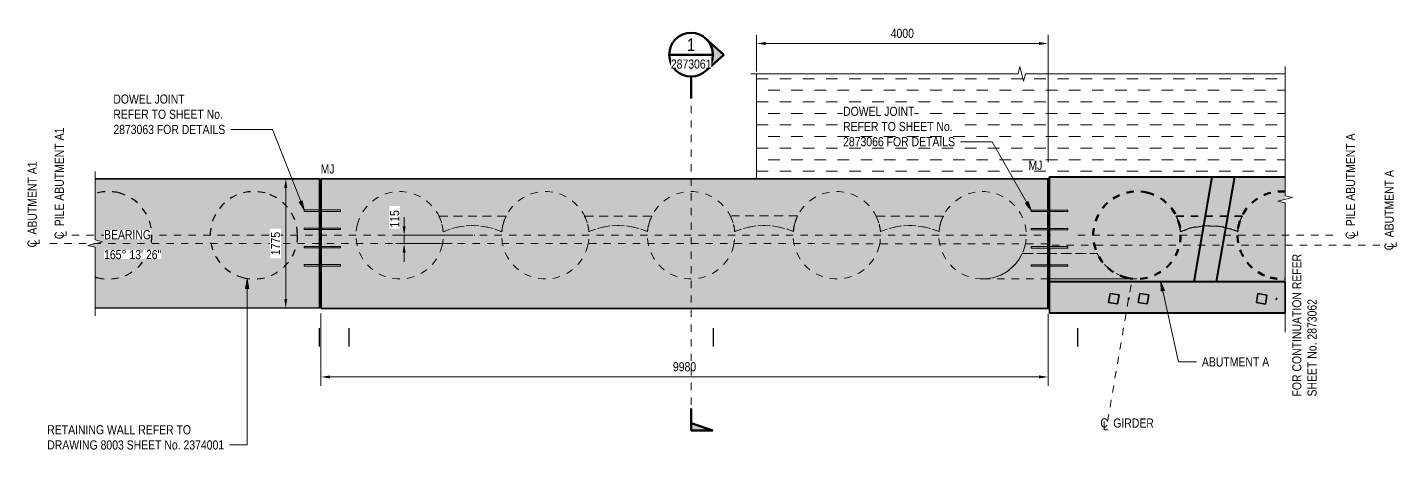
# Model space of a CAD drawing. Header units: metres. Extents: x 0 to 49, y -509 to 24.
# Drawn here: x 2.33 to 21.12, y -509.35 to -503.56 of the extents above; entities that cross this region are included whole.
import ezdxf

# ---------------------------------------------------------------- set-up
doc = ezdxf.new("R2010")
doc.units = ezdxf.units.M
for name, pattern in [('Dot_Section Line', [0.02, 0, -0.02]), ('Hidden', [0.004, 0.003, -0.001]), ('JacobsCenter', [0.015, 0.009, -0.0015, 0.003, -0.0015]), ('JacobsDash', [0.0045, 0.003, -0.0015]), ('JacobsGridLine', [0.0145, 0.01, -0.001, 0.0025, -0.001])]:
    doc.linetypes.add(name, pattern=pattern)
doc.layers.get('Defpoints').update_dxf_attribs({"color": 41})
for name, color, linetype, lineweight in [('A-ANNO-DIMS', 7, 'Continuous', 9), ('A-ANNO-NOTE', 7, 'Continuous', 9), ('A-DETL', 7, 'Continuous', 13), ('A-DETL-GENF', 7, 'Continuous', 9), ('A-GENM', 7, 'Continuous', 35), ('G-ANNO-TEXT', 7, 'Continuous', 9), ('S-BEAM', 7, 'Continuous', 50), ('S-BEAM-HDLN', 7, 'JacobsDash', 18), ('S-FNDN', 7, 'Continuous', 50), ('S-FNDN-HDLN', 7, 'JacobsDash', 18), ('S-GRID', 7, 'Continuous', 9)]:
    doc.layers.add(name, color=color, linetype=linetype, lineweight=lineweight)
doc.layers.add('G-ANNO-SYMB', color=7, linetype='Continuous', lineweight=35, true_color=0x0080ff)
doc.styles.add('Arial Narrow_2', font='ARIALN.TTF', dxfattribs={"height": 0.0025})
doc.styles.add('Arial Narrow_3', font='ARIALN.TTF', dxfattribs={"height": 0.125})
doc.styles.add('Arial Narrow_4', font='ARIALN.TTF', dxfattribs={"height": 0.175})
doc.dimstyles.new('Dimension_Standard_O__mm_', dxfattribs={"dimscale": 0.3048, "dimtxt": 0.127929, "dimasz": 0.410105, "dimexe": 0.393701, "dimexo": 0.246063, "dimgap": 0.246063, "dimtad": 1, "dimdec": 0, "dimlfac": 1000, "dimzin": 0, "dimdsep": 46, "dimtxsty": 'Arial Narrow_3', "dimsah": 1, "dimcen": 0.09, "dimaunit": 1, "dimadec": 4, "dimazin": 0, "dimtfac": 1, "dimtdec": 4, "dimtix": 1, "dimtmove": 2, "dimatfit": 3, "dimfxl": 1, "dimtvp": 1, "dimtfill": 1, "dimtolj": 1, "dimtzin": 0, "dimlwd": 18, "dimlwe": 18, "dimarcsym": 2})
doc.dimstyles.new('Dimension_Standard_O__mm__1', dxfattribs={"dimscale": 0.3048, "dimtxt": 0.127929, "dimasz": 0.410105, "dimexe": 0.393701, "dimexo": 0.246063, "dimgap": 0.246063, "dimtad": 1, "dimdec": 0, "dimlfac": 1000, "dimzin": 0, "dimdsep": 46, "dimtxsty": 'Arial Narrow_3', "dimsah": 1, "dimcen": 0.09, "dimaunit": 1, "dimadec": 4, "dimazin": 0, "dimtfac": 1, "dimtdec": 4, "dimtix": 1, "dimtmove": 0, "dimatfit": 3, "dimfxl": 1, "dimtvp": 1, "dimtfill": 1, "dimtolj": 1, "dimtzin": 0, "dimlwd": 18, "dimlwe": 18, "dimarcsym": 2})

# ---------------------------------------------------------------- blocks, each defined once
blk = doc.blocks.new('CappingBeam_RS39A_CB04 - CappingBeam_RS39A_CB04-57951987-DRG-2873061 - ABUTMENT A1 CONCRETE PLAN')
at = {"layer": 'A-GENM', "lineweight": 25, "true_color": 0xf0f0e3, "transparency": 33554458}
blk.add_hatch(color=7, dxfattribs=at).paths.add_polyline_path([(110.272, -7.687), (109.487, -4.711), (107.771, -5.164), (108.556, -8.14), (109.367, -7.926), (109.366, -7.823), (109.465, -8.003), (109.464, -7.9), (110.272, -7.687)])
at = {"layer": 'A-GENM', "color": 253, "lineweight": 25, "true_color": 0xb4b4b3, "flags": 128}
blk.add_lwpolyline([(107.771, -5.164), (107.962, -5.114), (108.152, -5.063), (108.343, -5.013), (108.534, -4.963), (108.724, -4.912), (108.915, -4.862), (109.106, -4.812), (109.297, -4.761), (109.487, -4.711)], dxfattribs=at)
at = {"layer": 'A-GENM', "color": 253, "lineweight": 25, "true_color": 0xaeaeae, "flags": 128}
blk.add_lwpolyline([(109.487, -4.711), (109.297, -4.761), (109.106, -4.812), (108.915, -4.862), (108.724, -4.912), (108.534, -4.963), (108.343, -5.013), (108.152, -5.063), (107.962, -5.114), (107.771, -5.164)], dxfattribs=at)
at = {"layer": 'A-GENM', "color": 253, "lineweight": 25, "true_color": 0xb4b4b3}
for points, knots in [([(109.487, -4.711), (109.544, -4.925), (109.656, -5.352), (109.882, -6.206), (110.087, -6.984), (110.236, -7.549), (110.272, -7.687)], [0, 0, 0, 0, 0.02083333, 0.04166667, 0.08333333, 0.09678264, 0.09678264, 0.09678264, 0.09678264]), ([(108.556, -8.14), (108.52, -8.002), (108.371, -7.437), (108.165, -6.659), (107.94, -5.805), (107.827, -5.377), (107.771, -5.164)], [0.903247, 0.903247, 0.903247, 0.903247, 0.91666667, 0.95833333, 0.97916667, 1, 1, 1, 1])]:
    blk.add_open_spline(points, degree=3, knots=knots, dxfattribs=at)
at = {"layer": 'A-GENM', "color": 253, "lineweight": 25, "true_color": 0xaeaeae}
for points, knots in [([(109.487, -4.711), (109.544, -4.925), (109.656, -5.352), (109.882, -6.206), (110.087, -6.984), (110.236, -7.549), (110.272, -7.687)], [0, 0, 0, 0, 0.02083333, 0.04166667, 0.08333333, 0.09678264, 0.09678264, 0.09678264, 0.09678264]), ([(107.771, -5.164), (107.827, -5.377), (107.94, -5.805), (108.165, -6.659), (108.371, -7.437), (108.52, -8.002), (108.556, -8.14)], [0, 0, 0, 0, 0.02083333, 0.04166667, 0.08333333, 0.096753, 0.096753, 0.096753, 0.096753])]:
    blk.add_open_spline(points, degree=3, knots=knots, dxfattribs=at)
blk = doc.blocks.new('Foundations-Piles - Px-1200-66435317-DRG-2873061 - ABUTMENT A1 CONCRETE PLAN')
at = {"layer": 'A-GENM', "color": 253, "linetype": 'Hidden', "lineweight": 25, "true_color": 0xb4b4b3}
for start, end in [(0, 180), (180, 212.0129), (357.5113, 0)]:
    blk.add_arc((0, 0), 0.6, start, end, dxfattribs=at)
blk = doc.blocks.new('Foundations-Piles - Px-1200-66435318-DRG-2873061 - ABUTMENT A1 CONCRETE PLAN')
at = {"layer": 'A-GENM', "color": 253, "linetype": 'Hidden', "lineweight": 25, "true_color": 0xb4b4b3}
for start, end in [(106.3636, 180), (0, 106.3523), (180, 0)]:
    blk.add_arc((0, 0), 0.6, start, end, dxfattribs=at)
blk = doc.blocks.new('T2DPAA-T2D-C3S-RS-M3D-100334_rvt-1-DRG-2873061 - ABUTMENT A1 CONCRETE PLAN')
at = {"layer": 'A-ANNO-NOTE', "color": 253, "lineweight": 25, "true_color": 0xa3a3a3}
for p, q in [((1102.332, -507.934), (1102.332, -507.684)), ((1102.332, -507.934), (1102.332, -507.684)), ((1102.742, -507.934), (1102.742, -507.684)), ((1102.742, -507.934), (1102.742, -507.684)), ((1107.742, -507.934), (1107.742, -507.684)), ((1107.742, -507.934), (1107.742, -507.684)), ((1112.742, -507.933), (1112.742, -507.683)), ((1112.742, -507.933), (1112.742, -507.683))]:
    blk.add_line(p, q, dxfattribs=at)
at = {"layer": 'A-GENM', "color": 253, "lineweight": 25, "true_color": 0xaeaeae, "rotation": 255.223888888889}
for name, p in [('CappingBeam_RS39A_CB04 - CappingBeam_RS39A_CB04-57951987-DRG-2873061 - ABUTMENT A1 CONCRETE PLAN', (1134.812, -402.744)), ('Foundations-Piles - Px-1200-66435317-DRG-2873061 - ABUTMENT A1 CONCRETE PLAN', (1099.432, -506.409)), ('Foundations-Piles - Px-1200-66435318-DRG-2873061 - ABUTMENT A1 CONCRETE PLAN', (1101.432, -506.409))]:
    blk.add_blockref(name, p, dxfattribs=at)
blk = doc.blocks.new('01_SFO_FRP_Pile_CastInPlace_CS_BR08 - CAST-IN-PLACE PILE - 1200-8660909-DRG-2873061 - ABUTMENT A1 CONCRETE PLAN')
at = {"layer": 'S-FNDN', "color": 253, "linetype": 'JacobsDash', "true_color": 0x9e9e9e}
for start, end in [(90, 270), (270, 90)]:
    blk.add_arc((0, 0), 0.6, start, end, dxfattribs=at)
blk = doc.blocks.new('05_SFO_BPE_Twin_Pedestal_Sq125_CS_BR13-1 - 525 Wide Pedestal _125L x 125W x20H_-5992202-DRG-2873061 - ABUTMENT A1 CONCRETE PLAN')
at = {"layer": 'S-FNDN-HDLN', "lineweight": 35}
for p, q in [((1113.428, -507.276), (1113.438, -507.278)), ((1113.438, -507.278), (1113.435, -507.293)), ((1113.438, -507.278), (1113.44, -507.263)), ((1113.439, -507.269), (1113.438, -507.278)), ((1113.447, -507.28), (1113.438, -507.278))]:
    blk.add_line(p, q, dxfattribs=at)
blk = doc.blocks.new('05_SFO_BPE_Twin_Pedestal_Sq125_CS_BR13-1 - 525 Wide Pedestal _125L x 125W x20H_-V1-DRG-2873061 - ABUTMENT A1 CONCRETE PLAN')
at = {"layer": 'S-FNDN', "lineweight": 35}
for p, q in [((1115.212, -507.208), (1115.191, -507.331)), ((1115.191, -507.331), (1115.314, -507.353)), ((1115.335, -507.229), (1115.212, -507.208)), ((1115.212, -507.208), (1115.336, -507.229)), ((1115.212, -507.208), (1115.212, -507.208)), ((1115.314, -507.353), (1115.335, -507.229)), ((1115.336, -507.229), (1115.314, -507.353)), ((1115.314, -507.353), (1115.314, -507.353)), ((1115.336, -507.229), (1115.335, -507.229))]:
    blk.add_line(p, q, dxfattribs=at)
at = {"layer": 'S-FNDN-HDLN', "lineweight": 35}
for p, q in [((1115.456, -507.279), (1115.466, -507.28)), ((1115.466, -507.28), (1115.464, -507.295)), ((1115.465, -507.29), (1115.466, -507.28)), ((1115.466, -507.28), (1115.469, -507.265)), ((1115.476, -507.282), (1115.466, -507.28))]:
    blk.add_line(p, q, dxfattribs=at)
blk = doc.blocks.new('01_SFO_FRP_Pile_CastInPlace_CS_BR08 - CAST-IN-PLACE PILE - 1200-8661114-DRG-2873061 - ABUTMENT A1 CONCRETE PLAN')
at = {"layer": 'S-FNDN-HDLN', "color": 253, "true_color": 0x9e9e9e}
for start, end in [(90, 270), (270, 90)]:
    blk.add_arc((0, 0), 0.6, start, end, dxfattribs=at)
blk = doc.blocks.new('01_SFO_FRP_Pile_CastInPlace_CS_BR08 - CAST-IN-PLACE PILE - 1200-8661134-DRG-2873061 - ABUTMENT A1 CONCRETE PLAN')
at = {"layer": 'S-FNDN-HDLN', "color": 253, "true_color": 0x9e9e9e}
for start, end in [(90, 270), (270, 90)]:
    blk.add_arc((0, 0), 0.6, start, end, dxfattribs=at)
blk = doc.blocks.new('01_SFO_FRP_Pile_CastInPlace_CS_BR08 - CAST-IN-PLACE PILE - 1200-8661146-DRG-2873061 - ABUTMENT A1 CONCRETE PLAN')
at = {"layer": 'S-FNDN-HDLN', "color": 253, "true_color": 0x9e9e9e}
for start, end in [(90, 270), (270, 90)]:
    blk.add_arc((0, 0), 0.6, start, end, dxfattribs=at)
blk = doc.blocks.new('01_SFO_FRP_Pile_CastInPlace_CS_BR08 - CAST-IN-PLACE PILE - 1200-8661166-DRG-2873061 - ABUTMENT A1 CONCRETE PLAN')
at = {"layer": 'S-FNDN-HDLN', "color": 253, "true_color": 0x9e9e9e}
for start, end in [(90, 270), (270, 90)]:
    blk.add_arc((0, 0), 0.6, start, end, dxfattribs=at)
blk = doc.blocks.new('01_SFO_FRP_Pile_CastInPlace_CS_BR08 - CAST-IN-PLACE PILE - 1200-8661189-DRG-2873061 - ABUTMENT A1 CONCRETE PLAN')
at = {"layer": 'S-FNDN-HDLN', "color": 253, "true_color": 0x9e9e9e}
for start, end in [(90, 270), (270, 90)]:
    blk.add_arc((0, 0), 0.6, start, end, dxfattribs=at)
blk = doc.blocks.new('03_SFR_ACS_Abutment_BR08_Retaining wall CS - ABUTMENT SOUTH WEST_B08-7985321-DRG-2873061 - ABUTMENT A1 CONCRETE PLAN')
at = {"layer": 'S-BEAM', "lineweight": 40, "true_color": 0xc0c0c0}
for points in [[(1112.332, -507.413), (1112.333, -505.638), (1102.353, -505.634), (1102.352, -507.409), (1111.437, -507.412)], [(1102.352, -507.409), (1102.352, -505.634), (1102.352, -505.634), (1102.352, -507.409)]]:
    blk.add_hatch(color=9, dxfattribs=at).paths.add_polyline_path(points)
at = {"layer": 'S-BEAM', "lineweight": 40}
for p, q in [((1102.353, -505.634), (1102.352, -507.409)), ((1102.352, -505.634), (1102.352, -505.634)), ((1102.352, -505.634), (1102.353, -505.634)), ((1102.352, -507.409), (1102.352, -505.634)), ((1112.333, -505.638), (1102.353, -505.634)), ((1112.332, -507.413), (1112.333, -505.638)), ((1102.352, -507.409), (1112.332, -507.413)), ((1102.352, -507.409), (1102.352, -507.409))]:
    blk.add_line(p, q, dxfattribs=at)
at = {"layer": 'S-BEAM-HDLN', "linetype": 'Continuous', "lineweight": 40}
blk.add_line((1112.332, -505.638), (1112.331, -507.413), dxfattribs=at)
blk = doc.blocks.new('20_SFR_WSC_ShotcreteWall_ArchFlatBack_Datum - ArchWall_PileSize_1200-8657912-DRG-2873061 - ABUTMENT A1 CONCRETE PLAN')
at = {"layer": 'A-DETL', "color": 8, "linetype": 'JacobsDash', "lineweight": 25, "true_color": 0x808080}
for p, q in [((1.442, -0.863), (0.539, -0.863)), ((0.539, -0.863), (1.442, -0.863))]:
    blk.add_line(p, q, dxfattribs=at)
at = {"layer": 'A-DETL', "color": 8, "linetype": 'JacobsDash', "lineweight": 25, "true_color": 0x808080, "flags": 128}
for points in [[(0.598, -0.649), (0.587, -0.723), (0.568, -0.795), (0.539, -0.863)], [(0.539, -0.863), (0.568, -0.795), (0.587, -0.723), (0.598, -0.649)], [(0.598, -0.649), (0.693, -0.684), (0.79, -0.709), (0.89, -0.724), (0.99, -0.729), (1.091, -0.724), (1.191, -0.709), (1.288, -0.684), (1.383, -0.649)], [(1.383, -0.649), (1.288, -0.684), (1.191, -0.709), (1.091, -0.724), (0.99, -0.729), (0.89, -0.724), (0.79, -0.709), (0.693, -0.684), (0.598, -0.649)], [(1.383, -0.649), (1.394, -0.723), (1.413, -0.795), (1.442, -0.863)], [(1.442, -0.863), (1.413, -0.795), (1.394, -0.723), (1.383, -0.649)]]:
    blk.add_lwpolyline(points, dxfattribs=at)
blk = doc.blocks.new('20_SFR_WSC_ShotcreteWall_ArchFlatBack_Datum - ArchWall_PileSize_1200-8657810-DRG-2873061 - ABUTMENT A1 CONCRETE PLAN')
at = {"layer": 'A-DETL', "color": 8, "linetype": 'JacobsDash', "lineweight": 9, "true_color": 0x808080}
for p, q in [((1.461, -0.863), (0.539, -0.863)), ((0.539, -0.863), (1.461, -0.863))]:
    blk.add_line(p, q, dxfattribs=at)
at = {"layer": 'A-DETL', "color": 8, "linetype": 'JacobsDash', "lineweight": 9, "true_color": 0x808080, "flags": 128}
for points in [[(0.598, -0.649), (0.587, -0.723), (0.568, -0.794), (0.539, -0.863)], [(0.598, -0.649), (0.695, -0.686), (0.795, -0.712), (0.897, -0.728), (1, -0.733), (1.103, -0.728), (1.205, -0.712), (1.305, -0.686), (1.402, -0.649)], [(1.402, -0.649), (1.351, -0.67), (1.299, -0.688), (1.246, -0.703), (1.192, -0.715), (1.137, -0.724), (1.083, -0.73), (1.028, -0.733), (0.972, -0.733), (0.917, -0.73), (0.863, -0.724), (0.808, -0.715), (0.754, -0.703), (0.701, -0.688), (0.649, -0.67), (0.598, -0.649)], [(1.461, -0.863), (1.432, -0.794), (1.413, -0.723), (1.402, -0.649)]]:
    blk.add_lwpolyline(points, dxfattribs=at)
at = {"layer": 'A-DETL', "color": 8, "linetype": 'JacobsDash', "lineweight": 9, "true_color": 0x808080}
for centre, start_param, end_param in [((0, -0.6), 4.258181, 4.630433), ((2, -0.6), 1.652752, 2.025004)]:
    blk.add_ellipse(centre, major_axis=(0, 0.6), ratio=0.999999, start_param=start_param, end_param=end_param, dxfattribs=at)
blk = doc.blocks.new('20_SFR_WSC_ShotcreteWall_ArchFlatBack_Datum - ArchWall_PileSize_1200-8657739-DRG-2873061 - ABUTMENT A1 CONCRETE PLAN')
at = {"layer": 'A-DETL', "color": 8, "linetype": 'JacobsDash', "lineweight": 9, "true_color": 0x808080}
for p, q in [((1.461, -0.863), (0.539, -0.863)), ((0.539, -0.863), (1.461, -0.863))]:
    blk.add_line(p, q, dxfattribs=at)
at = {"layer": 'A-DETL', "color": 8, "linetype": 'JacobsDash', "lineweight": 9, "true_color": 0x808080, "flags": 128}
for points in [[(0.598, -0.649), (0.587, -0.723), (0.568, -0.794), (0.539, -0.863)], [(0.598, -0.649), (0.695, -0.686), (0.795, -0.712), (0.897, -0.728), (1, -0.733), (1.103, -0.728), (1.205, -0.712), (1.305, -0.686), (1.402, -0.649)], [(1.402, -0.649), (1.305, -0.686), (1.205, -0.712), (1.103, -0.728), (1, -0.733), (0.897, -0.728), (0.795, -0.712), (0.695, -0.686), (0.598, -0.649)], [(1.461, -0.863), (1.432, -0.794), (1.413, -0.723), (1.402, -0.649)]]:
    blk.add_lwpolyline(points, dxfattribs=at)
at = {"layer": 'A-DETL', "color": 8, "linetype": 'JacobsDash', "lineweight": 9, "true_color": 0x808080}
for centre, start_param, end_param in [((0, -0.6), 4.258181, 4.630433), ((2, -0.6), 1.652752, 2.025004)]:
    blk.add_ellipse(centre, major_axis=(0, 0.6), ratio=1, start_param=start_param, end_param=end_param, dxfattribs=at)
blk = doc.blocks.new('20_SFR_WSC_ShotcreteWall_ArchFlatBack_Datum - ArchWall_PileSize_1200-8657584-DRG-2873061 - ABUTMENT A1 CONCRETE PLAN')
at = {"layer": 'A-DETL', "color": 8, "linetype": 'JacobsDash', "lineweight": 9, "true_color": 0x808080}
for p, q in [((1.461, -0.863), (0.539, -0.863)), ((0.539, -0.863), (1.461, -0.863))]:
    blk.add_line(p, q, dxfattribs=at)
at = {"layer": 'A-DETL', "color": 8, "linetype": 'JacobsDash', "lineweight": 9, "true_color": 0x808080, "flags": 128}
for points in [[(0.598, -0.649), (0.587, -0.723), (0.568, -0.794), (0.539, -0.863)], [(0.539, -0.863), (0.568, -0.794), (0.587, -0.723), (0.598, -0.649)], [(0.598, -0.649), (0.695, -0.686), (0.795, -0.712), (0.897, -0.728), (1, -0.733), (1.103, -0.728), (1.205, -0.712), (1.305, -0.686), (1.402, -0.649)], [(1.402, -0.649), (1.305, -0.686), (1.205, -0.712), (1.103, -0.728), (1, -0.733), (0.897, -0.728), (0.795, -0.712), (0.695, -0.686), (0.598, -0.649)], [(1.402, -0.649), (1.413, -0.723), (1.432, -0.794), (1.461, -0.863)], [(1.461, -0.863), (1.432, -0.794), (1.413, -0.723), (1.402, -0.649)]]:
    blk.add_lwpolyline(points, dxfattribs=at)
blk = doc.blocks.new('20_SFR_WSC_ShotcreteWall_ArchFlatBack_Datum - ArchWall_PileSize_1200-8657459-DRG-2873061 - ABUTMENT A1 CONCRETE PLAN')
at = {"layer": 'A-DETL', "color": 8, "linetype": 'JacobsDash', "lineweight": 9, "true_color": 0x808080}
for p, q in [((1.461, -0.863), (0.539, -0.863)), ((0.539, -0.863), (1.461, -0.863))]:
    blk.add_line(p, q, dxfattribs=at)
at = {"layer": 'A-DETL', "color": 8, "linetype": 'JacobsDash', "lineweight": 9, "true_color": 0x808080, "flags": 128}
for points in [[(0.598, -0.649), (0.587, -0.723), (0.568, -0.794), (0.539, -0.863)], [(0.539, -0.863), (0.568, -0.794), (0.587, -0.723), (0.598, -0.649)], [(0.598, -0.649), (0.695, -0.686), (0.795, -0.712), (0.897, -0.728), (1, -0.733), (1.103, -0.728), (1.205, -0.712), (1.305, -0.686), (1.402, -0.649)], [(1.402, -0.649), (1.305, -0.686), (1.205, -0.712), (1.103, -0.728), (1, -0.733), (0.897, -0.728), (0.795, -0.712), (0.695, -0.686), (0.598, -0.649)], [(1.402, -0.649), (1.413, -0.723), (1.432, -0.794), (1.461, -0.863)], [(1.461, -0.863), (1.432, -0.794), (1.413, -0.723), (1.402, -0.649)]]:
    blk.add_lwpolyline(points, dxfattribs=at)
blk = doc.blocks.new('BREAK LINE - INPUT VIEW SCALE_R13 - Std Break-8791557-DRG-2873061 - ABUTMENT A1 CONCRETE PLAN')
at = {"layer": 'A-DETL-GENF'}
for p, q in [((0.84, 0), (-0.1, 0)), ((0.865, 0.1), (0.84, 0)), ((0.915, -0.1), (0.865, 0.1)), ((0.94, 0), (0.915, -0.1)), ((1.88, 0), (0.94, 0))]:
    blk.add_line(p, q, dxfattribs=at)
blk = doc.blocks.new('BREAK LINE - INPUT VIEW SCALE_R13 - Std Break-8849432-DRG-2873061 - ABUTMENT A1 CONCRETE PLAN')
at = {"layer": 'A-DETL-GENF'}
for p, q in [((3.567, 0), (0, 0)), ((3.592, 0.1), (3.567, 0)), ((3.642, -0.1), (3.592, 0.1)), ((3.667, 0), (3.642, -0.1)), ((7.334, 0), (3.667, 0))]:
    blk.add_line(p, q, dxfattribs=at)
blk = doc.blocks.new('BREAK LINE - INPUT VIEW SCALE_R13 - Std Break-8791607-DRG-2873061 - ABUTMENT A1 CONCRETE PLAN')
at = {"layer": 'A-DETL-GENF'}
for p, q in [((1.67, 0), (-0.1, 0)), ((1.695, 0.1), (1.67, 0)), ((1.745, -0.1), (1.695, 0.1)), ((1.77, 0), (1.745, -0.1)), ((3.54, 0), (1.77, 0))]:
    blk.add_line(p, q, dxfattribs=at)
blk = doc.blocks.new('CS_Annot_Centreline Symbol2 - CS_Annot_Centreline Symbol-5074296-DRG-2873061 - ABUTMENT A1 CONCRETE PLAN')
at = {"layer": 'A-ANNO-NOTE', "char_height": 0.0025, "attachment_point": 1, "style": 'Arial Narrow_2'}
for s, insert, width in [('C  ', (-0.00109, 0.00476), 0.0044093), ('L', (-0.00041, 0.00392), 0.0019241)]:
    blk.add_mtext(s, dxfattribs=dict(at, insert=insert, width=width))
blk = doc.blocks.new('DIMBLOCK1-DRG-2873061 - ABUTMENT A1 CONCRETE PLAN')
at = {"layer": 'A-ANNO-DIMS', "color": 0, "lineweight": 18, "transparency": 16777216}
for p, q in [((7.5, -506.284), (7.5, -506.159)), ((8.397, -506.409), (7.38, -506.409)), ((8.157, -506.523), (7.38, -506.523)), ((7.5, -506.648), (7.5, -506.773))]:
    blk.add_line(p, q, dxfattribs=at)
at = {"layer": 'A-ANNO-DIMS', "color": 0, "transparency": 16777216}
blk.add_solid([(7.479, -506.648), (7.521, -506.648), (7.5, -506.523)], dxfattribs=at)
at = {"layer": 'Defpoints', "color": 0, "transparency": 16777216}
for p in [(8.472, -506.409), (8.232, -506.523)]:
    blk.add_point(p, dxfattribs=at)
at = {"layer": 'A-ANNO-DIMS', "color": 0, "lineweight": 18, "transparency": 16777216, "insert": (7.307, -506.304), "char_height": 0.125, "width": 0.2851, "attachment_point": 1, "rotation": 90, "line_spacing_factor": 0.974696, "style": 'Arial Narrow_3', "bg_fill": 3, "box_fill_scale": 1.1, "bg_fill_color": 256, "bg_fill_true_color": 13158600, "bg_fill_transparency": 0}
blk.add_mtext('\\A1;115', dxfattribs=at)
at = {"layer": 'A-ANNO-DIMS', "color": 0, "lineweight": 18, "transparency": 16777216}
blk.add_line((7.5, -506.523), (7.5, -506.409), dxfattribs=at)
at = {"layer": 'A-ANNO-DIMS', "color": 0, "transparency": 16777216}
blk.add_solid([(7.479, -506.284), (7.521, -506.284), (7.5, -506.409)], dxfattribs=at)
at = {"layer": 'Defpoints', "color": 0, "transparency": 16777216}
blk.add_point((7.5, -506.409), dxfattribs=at)
blk = doc.blocks.new('DIMBLOCK2-DRG-2873061 - ABUTMENT A1 CONCRETE PLAN')
at = {"layer": 'A-ANNO-DIMS', "color": 0, "lineweight": 18, "transparency": 16777216}
for p, q in [((6.284, -505.634), (5.755, -505.634)), ((5.875, -507.284), (5.875, -505.759)), ((6.283, -507.409), (5.755, -507.409))]:
    blk.add_line(p, q, dxfattribs=at)
at = {"layer": 'A-ANNO-DIMS', "color": 0, "transparency": 16777216}
for points in [[(5.854, -505.759), (5.896, -505.759), (5.875, -505.634)], [(5.854, -507.284), (5.896, -507.284), (5.875, -507.409)]]:
    blk.add_solid(points, dxfattribs=at)
at = {"layer": 'Defpoints', "color": 0, "transparency": 16777216}
for p in [(5.875, -505.634), (6.359, -505.634), (6.358, -507.409)]:
    blk.add_point(p, dxfattribs=at)
at = {"layer": 'A-ANNO-DIMS', "color": 0, "lineweight": 18, "transparency": 16777216, "insert": (5.736, -506.522), "char_height": 0.125, "width": 0.38013, "attachment_point": 5, "rotation": 90, "style": 'Arial Narrow_3', "bg_fill": 3, "box_fill_scale": 1.1, "bg_fill_color": 256, "bg_fill_true_color": 13158600, "bg_fill_transparency": 0}
blk.add_mtext('\\A1;1775', dxfattribs=at)
blk = doc.blocks.new('DIMBLOCK3-DRG-2873061 - ABUTMENT A1 CONCRETE PLAN')
at = {"layer": 'A-ANNO-DIMS', "color": 0, "lineweight": 18, "transparency": 16777216}
for p, q in [((6.358, -507.484), (6.358, -508.472)), ((16.338, -507.488), (16.338, -508.472)), ((6.483, -508.352), (16.213, -508.352))]:
    blk.add_line(p, q, dxfattribs=at)
at = {"layer": 'A-ANNO-DIMS', "color": 0, "transparency": 16777216}
for points in [[(6.483, -508.331), (6.483, -508.373), (6.358, -508.352)], [(16.213, -508.331), (16.213, -508.373), (16.338, -508.352)]]:
    blk.add_solid(points, dxfattribs=at)
at = {"layer": 'Defpoints', "color": 0, "transparency": 16777216}
for p in [(6.358, -507.409), (16.338, -507.413), (16.338, -508.352)]:
    blk.add_point(p, dxfattribs=at)
at = {"layer": 'A-ANNO-DIMS', "color": 0, "lineweight": 18, "transparency": 16777216, "insert": (11.348, -508.213), "char_height": 0.125, "width": 0.38013, "attachment_point": 5, "style": 'Arial Narrow_3', "bg_fill": 3, "box_fill_scale": 1.1, "bg_fill_color": 256, "bg_fill_true_color": 13158600, "bg_fill_transparency": 0}
blk.add_mtext('\\A1;9980', dxfattribs=at)
blk = doc.blocks.new('Section - sectionTail-4870194-DRG-2873061 - ABUTMENT A1 CONCRETE PLAN')
at = {"layer": 'G-ANNO-SYMB', "lineweight": 9}
blk.add_hatch(color=7, dxfattribs=at).paths.add_polyline_path([(-0.006, 0.006), (-0.004, 0), (-0.006, 0)])
at = {"layer": 'G-ANNO-SYMB', "color": 7, "lineweight": 50}
for p, q in [((-0.006, 0.006), (-0.006, 0)), ((-0.004, 0), (-0.006, 0.006)), ((-0.006, 0), (-0.004, 0)), ((-0.006, 0), (0, 0))]:
    blk.add_line(p, q, dxfattribs=at)
blk = doc.blocks.new('Section - SectionHead-4898858-DRG-2873061 - ABUTMENT A1 CONCRETE PLAN')
at = {"layer": 'G-ANNO-SYMB', "lineweight": 9}
h = blk.add_hatch(color=7, dxfattribs=at)
edge = h.paths.add_edge_path()
edge.add_line((-0.002, 0.009), (0.00247, 0.004))
edge.add_arc((-0.002, 0), 0.006, 41.8277, 138.1723)
edge.add_line((-0.00647, 0.004), (-0.002, 0.009))
at = {"layer": 'G-ANNO-SYMB', "color": 7, "lineweight": 50}
for p, q in [((-0.002, 0.009), (-0.00647, 0.004)), ((0.00247, 0.004), (-0.002, 0.009)), ((0.004, 0), (0.01, 0))]:
    blk.add_line(p, q, dxfattribs=at)
for start, end in [(360, 180), (180, 360)]:
    blk.add_arc((-0.002, 0), 0.006, start, end, dxfattribs=at)
blk = doc.blocks.new('DIMBLOCK4-DRG-2873061 - ABUTMENT A1 CONCRETE PLAN')
at = {"layer": 'A-ANNO-DIMS', "color": 0, "lineweight": 18, "transparency": 16777216}
for p, q in [((12.337, -504.162), (12.337, -503.659)), ((12.462, -503.779), (16.212, -503.779)), ((16.337, -505.407), (16.337, -503.659))]:
    blk.add_line(p, q, dxfattribs=at)
at = {"layer": 'A-ANNO-DIMS', "color": 0, "transparency": 16777216}
for points in [[(12.462, -503.758), (12.462, -503.799), (12.337, -503.779)], [(16.212, -503.758), (16.212, -503.799), (16.337, -503.779)]]:
    blk.add_solid(points, dxfattribs=at)
at = {"layer": 'Defpoints', "color": 0, "transparency": 16777216}
for p in [(16.337, -503.779), (12.337, -504.237), (16.337, -505.482)]:
    blk.add_point(p, dxfattribs=at)
at = {"layer": 'A-ANNO-DIMS', "color": 0, "lineweight": 18, "transparency": 16777216, "insert": (14.337, -503.64), "char_height": 0.125, "width": 0.38013, "attachment_point": 5, "style": 'Arial Narrow_3', "bg_fill": 3, "box_fill_scale": 1.1, "bg_fill_color": 256, "bg_fill_true_color": 13158600, "bg_fill_transparency": 0}
blk.add_mtext('\\A1;4000', dxfattribs=at)

msp = doc.modelspace()

# ---------------------------------------------------------------- hatches: boundary and pattern name
at = {"layer": 'A-DETL-GENF'}
h = msp.add_hatch(dxfattribs=at)
h.set_pattern_fill('FP_1', color=256, style=0, pattern_type=2)
h.set_pattern_definition([(0, (-158.9544, -1733.145), (0.15875, 0.15875), [0.15875, -0.15875])])
h.paths.add_polyline_path([(16.3569, -505.6375), (16.3569, -505.6079), (19.5922, -505.6079), (19.5922, -504.1961), (16.0251, -504.1961), (16.0001, -504.2961), (15.9501, -504.0961), (15.9251, -504.1961), (12.3367, -504.1961), (12.3367, -505.6362), (16.3381, -505.6375)])
at = {"layer": 'A-DETL-GENF', "true_color": 0xc0c0c0}
for points in [[(19.5906, -507.0479), (19.5922, -507.0479), (19.5922, -505.9661), (19.4922, -505.9411), (19.5922, -505.9161), (19.5922, -505.6079), (16.3581, -505.6079), (16.3581, -507.0479), (19.5896, -507.0479)], [(16.3581, -507.4781), (19.5906, -507.4781), (19.5896, -507.0479), (16.3581, -507.0479)], [(11.1775, -507.4109), (11.1775, -507.4108), (6.3584, -507.4092), (6.3586, -507.4109), (9.0447, -507.4109)]]:
    msp.add_hatch(color=9, dxfattribs=at).paths.add_polyline_path(points)
at = {"layer": 'G-ANNO-TEXT'}
for points in [[(6.1262, -506.0606), (6.1011, -505.9362), (6.06, -505.9523)], [(16.1058, -506.0639), (16.0629, -505.9445), (16.0246, -505.9663)], [(5.3459, -507.0127), (5.3238, -507.1377), (5.3679, -507.1377)], [(17.8846, -507.0487), (17.89, -507.1755), (17.9331, -507.166)]]:
    msp.add_hatch(color=256, dxfattribs=at).paths.add_polyline_path(points)

# ---------------------------------------------------------------- linework, layer by layer
at = {"layer": 'A-DETL', "lineweight": 18}
for p, q in [((12.3367, -504.1961), (12.3367, -505.6362)), ((12.3367, -505.6362), (16.3569, -505.6375)), ((16.3569, -505.6375), (16.3569, -505.6079)), ((16.3569, -505.6079), (19.5922, -505.6079)), ((6.1273, -506.0613), (6.6273, -506.0613)), ((6.1273, -506.0813), (6.1273, -506.0613)), ((6.6273, -506.0813), (6.1273, -506.0813)), ((6.6273, -506.0613), (6.6273, -506.0813)), ((16.1069, -506.0646), (16.6069, -506.0646)), ((16.1069, -506.0846), (16.1069, -506.0646)), ((16.6069, -506.0846), (16.1069, -506.0846)), ((16.6069, -506.0646), (16.6069, -506.0846)), ((6.1273, -506.3113), (6.6273, -506.3113)), ((6.1273, -506.3313), (6.1273, -506.3113)), ((6.6273, -506.3313), (6.1273, -506.3313)), ((6.6273, -506.3113), (6.6273, -506.3313)), ((16.1069, -506.3146), (16.6069, -506.3146)), ((16.1069, -506.3346), (16.1069, -506.3146)), ((16.6069, -506.3346), (16.1069, -506.3346)), ((16.6069, -506.3146), (16.6069, -506.3346)), ((6.1273, -506.5613), (6.6273, -506.5613)), ((6.1273, -506.5813), (6.1273, -506.5613)), ((6.6273, -506.5813), (6.1273, -506.5813)), ((6.6273, -506.5613), (6.6273, -506.5813)), ((16.1069, -506.5646), (16.6069, -506.5646)), ((16.1069, -506.5846), (16.1069, -506.5646)), ((16.6069, -506.5846), (16.1069, -506.5846)), ((16.6069, -506.5646), (16.6069, -506.5846)), ((6.1273, -506.8113), (6.6273, -506.8113)), ((6.1273, -506.8313), (6.1273, -506.8113)), ((6.6273, -506.8313), (6.1273, -506.8313)), ((6.6273, -506.8113), (6.6273, -506.8313)), ((16.1069, -506.8146), (16.6069, -506.8146)), ((16.1069, -506.8346), (16.1069, -506.8146)), ((16.6069, -506.8346), (16.1069, -506.8346)), ((16.6069, -506.8146), (16.6069, -506.8346))]:
    msp.add_line(p, q, dxfattribs=at)
at = {"layer": 'A-DETL', "linetype": 'JacobsCenter'}
for p, q in [((8.4616, -506.4087), (8.4716, -506.4087)), ((8.2425, -506.5232), (8.2325, -506.5232))]:
    msp.add_line(p, q, dxfattribs=at)
at = {"layer": 'A-DETL', "color": 8, "linetype": 'JacobsDash', "lineweight": 9, "true_color": 0x808080}
for p, q in [((16.337, -506.658), (15.9834, -506.6581)), ((15.9834, -506.6581), (16.337, -506.658)), ((16.337, -506.658), (16.337, -507.008)), ((16.337, -507.008), (16.337, -506.658)), ((16.3581, -507.0077), (16.3581, -506.6577)), ((16.3581, -506.6577), (16.3581, -507.0077)), ((16.3581, -506.6577), (17.0117, -506.6577)), ((17.0117, -506.6577), (16.3581, -506.6577)), ((15.4381, -507.0083), (16.337, -507.008)), ((16.337, -507.008), (15.4381, -507.0083)), ((17.5571, -507.0077), (16.3581, -507.0077)), ((16.3581, -507.0077), (17.5571, -507.0077))]:
    msp.add_line(p, q, dxfattribs=at)
at = {"layer": 'A-DETL', "lineweight": 35}
for p, q in [((19.5896, -507.0479), (16.3581, -507.0479)), ((16.3581, -507.0479), (16.3581, -507.4781)), ((19.5906, -507.4781), (19.5896, -507.0479)), ((16.3581, -507.4781), (19.5906, -507.4781))]:
    msp.add_line(p, q, dxfattribs=at)
at = {"layer": 'A-DETL', "linetype": 'JacobsCenter', "lineweight": 18}
msp.add_line((17.1531, -508.9615), (17.4765, -507.0839), dxfattribs=at)
at = {"layer": 'A-DETL', "color": 8, "linetype": 'JacobsDash', "lineweight": 9, "true_color": 0x808080, "flags": 128}
for points in [[(15.9834, -506.6581), (15.9424, -506.7331), (15.8911, -506.8015), (15.8306, -506.862), (15.7621, -506.9132), (15.687, -506.9541), (15.6069, -506.984), (15.5234, -507.0022), (15.4381, -507.0083)], [(15.4381, -507.0083), (15.5234, -507.0022), (15.6069, -506.984), (15.687, -506.9541), (15.7621, -506.9132), (15.8306, -506.862), (15.8911, -506.8015), (15.9424, -506.7331), (15.9834, -506.6581)], [(17.0117, -506.6577), (17.0528, -506.7327), (17.1041, -506.8011), (17.1646, -506.8615), (17.2331, -506.9127), (17.3082, -506.9536), (17.3883, -506.9835), (17.4718, -507.0016), (17.5571, -507.0077)], [(17.5571, -507.0077), (17.4718, -507.0016), (17.3883, -506.9835), (17.3082, -506.9536), (17.2331, -506.9127), (17.1646, -506.8615), (17.1041, -506.8011), (17.0528, -506.7327), (17.0117, -506.6577)]]:
    msp.add_lwpolyline(points, dxfattribs=at)
at = {"layer": 'G-ANNO-SYMB', "color": 7, "lineweight": 50}
msp.add_line((11.1379, -503.9329), (11.7379, -503.9329), dxfattribs=at)
at = {"layer": 'G-ANNO-TEXT'}
for p, q in [((5.2598, -504.9576), (5.1217, -504.9576)), ((5.693, -504.9576), (5.2598, -504.9576)), ((6.1262, -506.0606), (5.693, -504.9576)), ((15.2847, -505.1255), (15.1369, -505.1255)), ((15.5697, -505.1255), (15.2847, -505.1255)), ((6.1011, -505.9362), (6.06, -505.9523)), ((6.06, -505.9523), (6.1262, -506.0606)), ((6.1262, -506.0606), (6.1011, -505.9362)), ((16.0629, -505.9445), (16.0246, -505.9663)), ((16.0246, -505.9663), (16.1058, -506.0639)), ((16.1058, -506.0639), (16.0629, -505.9445)), ((5.3459, -507.0127), (5.3238, -507.1377)), ((5.3238, -507.1377), (5.3679, -507.1377)), ((5.3679, -507.1377), (5.3459, -507.0127)), ((5.3459, -507.0127), (5.3459, -509.2842)), ((17.8846, -507.0487), (17.89, -507.1755)), ((17.9331, -507.166), (17.8846, -507.0487)), ((17.8846, -507.0487), (18.1263, -508.1455)), ((17.89, -507.1755), (17.9331, -507.166)), ((18.1263, -508.1455), (18.3734, -508.1455)), ((5.1218, -509.2842), (5.1013, -509.2842)), ((5.3459, -509.2842), (5.1218, -509.2842))]:
    msp.add_line(p, q, dxfattribs=at)
at = {"layer": 'S-BEAM', "lineweight": 40}
for p, q in [((16.3569, -505.6079), (19.5922, -505.6079)), ((16.3569, -507.0479), (16.3569, -505.6079)), ((18.3418, -507.0479), (18.5899, -505.6079)), ((18.8943, -505.6079), (18.6462, -507.0479)), ((19.5922, -507.0479), (16.3569, -507.0479)), ((19.5922, -507.4779), (16.3581, -507.4779))]:
    msp.add_line(p, q, dxfattribs=at)
at = {"layer": 'S-FNDN', "lineweight": 35}
for p, q in [((17.1889, -507.2057), (17.1677, -507.3289)), ((17.1677, -507.3289), (17.2908, -507.3501)), ((17.312, -507.2269), (17.1889, -507.2057)), ((17.1892, -507.2057), (17.3124, -507.2269)), ((17.1892, -507.2057), (17.1892, -507.2057)), ((17.2908, -507.3501), (17.312, -507.2269)), ((17.2912, -507.3501), (17.2908, -507.3501)), ((17.3124, -507.2269), (17.2912, -507.3501)), ((17.3124, -507.2269), (17.312, -507.2269)), ((17.5947, -507.2057), (17.5735, -507.3289)), ((17.5735, -507.3289), (17.6966, -507.3501)), ((17.7179, -507.2269), (17.5947, -507.2057)), ((17.595, -507.2057), (17.5951, -507.2057)), ((17.5951, -507.2057), (17.7182, -507.2269)), ((17.6966, -507.3501), (17.7179, -507.2269)), ((17.697, -507.3501), (17.6966, -507.3501)), ((17.7182, -507.2269), (17.697, -507.3501)), ((17.7182, -507.2269), (17.7179, -507.2269))]:
    msp.add_line(p, q, dxfattribs=at)
at = {"layer": 'S-FNDN', "color": 253, "linetype": 'JacobsDash', "true_color": 0x9e9e9e}
for start, end in [(84.78798, 255.22389), (255.22389, 275.22107)]:
    msp.add_arc((19.5377, -506.4077), 0.6, start, end, dxfattribs=at)
at = {"layer": 'S-GRID', "linetype": 'JacobsGridLine', "lineweight": 18}
for p, q in [((2.9406, -506.4094), (16.3706, -506.4082)), ((20.2462, -506.4077), (16.6552, -506.4077)), ((16.3378, -506.525), (2.5692, -506.5205)), ((20.8918, -506.5429), (16.3771, -506.5429))]:
    msp.add_line(p, q, dxfattribs=at)

# ---------------------------------------------------------------- block references
at = {"lineweight": 5}
msp.add_blockref('T2DPAA-T2D-C3S-RS-M3D-100334_rvt-1-DRG-2873061 - ABUTMENT A1 CONCRETE PLAN', (-1095.9944, 0), dxfattribs=at)
at = {"layer": 'A-ANNO-NOTE'}
for p, xscale, yscale, zscale, rotation in [((2.9406, -506.4077), 50, 50, 50, 89.99999999999991), ((20.6606, -506.4077), 50, 50, 50, 89.99999999999991), ((2.5692, -506.5213), 50.00000000000001, 50.00000000000001, 50.00000000000001, 89.9999999999999), ((21.1913, -506.5602), 50.00000000000001, 50.00000000000001, 50.00000000000001, 89.9999999999999)]:
    msp.add_blockref('CS_Annot_Centreline Symbol2 - CS_Annot_Centreline Symbol-5074296-DRG-2873061 - ABUTMENT A1 CONCRETE PLAN', p, dxfattribs=dict(at, xscale=xscale, yscale=yscale, zscale=zscale, rotation=rotation))
at = {"layer": 'A-ANNO-NOTE', "xscale": 50.00000000000001, "yscale": 50.00000000000001, "zscale": 50.00000000000001}
msp.add_blockref('CS_Annot_Centreline Symbol2 - CS_Annot_Centreline Symbol-5074296-DRG-2873061 - ABUTMENT A1 CONCRETE PLAN', (17.1095, -509.1572), dxfattribs=at)
at = {"layer": 'A-DETL', "color": 8, "linetype": 'JacobsDash', "lineweight": 9, "true_color": 0x808080, "rotation": 180.0058847100325}
for name, p in [('20_SFR_WSC_ShotcreteWall_ArchFlatBack_Datum - ArchWall_PileSize_1200-8657459-DRG-2873061 - ABUTMENT A1 CONCRETE PLAN', (9.438, -507.0088)), ('20_SFR_WSC_ShotcreteWall_ArchFlatBack_Datum - ArchWall_PileSize_1200-8657584-DRG-2873061 - ABUTMENT A1 CONCRETE PLAN', (11.438, -507.0076)), ('20_SFR_WSC_ShotcreteWall_ArchFlatBack_Datum - ArchWall_PileSize_1200-8657739-DRG-2873061 - ABUTMENT A1 CONCRETE PLAN', (13.4395, -507.0074)), ('20_SFR_WSC_ShotcreteWall_ArchFlatBack_Datum - ArchWall_PileSize_1200-8657810-DRG-2873061 - ABUTMENT A1 CONCRETE PLAN', (15.4395, -507.0082))]:
    msp.add_blockref(name, p, dxfattribs=at)
at = {"layer": 'A-DETL', "color": 8, "linetype": 'JacobsDash', "lineweight": 25, "true_color": 0x808080, "rotation": 180.0004069402619}
msp.add_blockref('20_SFR_WSC_ShotcreteWall_ArchFlatBack_Datum - ArchWall_PileSize_1200-8657912-DRG-2873061 - ABUTMENT A1 CONCRETE PLAN', (19.5377, -507.0077), dxfattribs=at)
at = {"layer": 'A-DETL-GENF'}
for name, p, rotation in [('BREAK LINE - INPUT VIEW SCALE_R13 - Std Break-8849432-DRG-2873061 - ABUTMENT A1 CONCRETE PLAN', (19.5922, -504.1961), 180), ('BREAK LINE - INPUT VIEW SCALE_R13 - Std Break-8791607-DRG-2873061 - ABUTMENT A1 CONCRETE PLAN', (19.5922, -507.6361), 90.00000000000225), ('BREAK LINE - INPUT VIEW SCALE_R13 - Std Break-8791557-DRG-2873061 - ABUTMENT A1 CONCRETE PLAN', (3.2603, -505.6331), 269.9999999999945)]:
    msp.add_blockref(name, p, dxfattribs=dict(at, rotation=rotation))
at = {"layer": 'G-ANNO-SYMB', "color": 7, "lineweight": 50, "xscale": 49.99999999999998, "yscale": 49.99999999999998, "zscale": 49.99999999999998, "rotation": 269.9999999999992}
msp.add_blockref('Section - SectionHead-4898858-DRG-2873061 - ABUTMENT A1 CONCRETE PLAN', (11.4379, -504.0329), dxfattribs=at)
at = {"layer": 'G-ANNO-SYMB', "color": 7, "lineweight": 50, "extrusion": (0, 0, -1), "xscale": 49.99999999999996, "yscale": 49.99999999999996, "zscale": 49.99999999999996, "rotation": 90.00000000000105}
msp.add_blockref('Section - sectionTail-4870194-DRG-2873061 - ABUTMENT A1 CONCRETE PLAN', (-11.4379, -508.7843), dxfattribs=at)
at = {"layer": 'S-BEAM-HDLN', "linetype": 'Continuous', "lineweight": 40}
msp.add_blockref('03_SFR_ACS_Abutment_BR08_Retaining wall CS - ABUTMENT SOUTH WEST_B08-7985321-DRG-2873061 - ABUTMENT A1 CONCRETE PLAN', (-1095.9944, 0), dxfattribs=at)
at = {"layer": 'S-FNDN', "color": 253, "linetype": 'JacobsDash', "true_color": 0x9e9e9e, "rotation": 345.2238888888885}
msp.add_blockref('01_SFO_FRP_Pile_CastInPlace_CS_BR08 - CAST-IN-PLACE PILE - 1200-8660909-DRG-2873061 - ABUTMENT A1 CONCRETE PLAN', (17.5571, -506.4077), dxfattribs=at)
at = {"layer": 'S-FNDN', "lineweight": 35}
msp.add_blockref('05_SFO_BPE_Twin_Pedestal_Sq125_CS_BR13-1 - 525 Wide Pedestal _125L x 125W x20H_-V1-DRG-2873061 - ABUTMENT A1 CONCRETE PLAN', (-1095.9944, 0), dxfattribs=at)
at = {"layer": 'S-FNDN-HDLN', "color": 253, "true_color": 0x9e9e9e, "rotation": 255.223888888889}
for name, p in [('01_SFO_FRP_Pile_CastInPlace_CS_BR08 - CAST-IN-PLACE PILE - 1200-8661189-DRG-2873061 - ABUTMENT A1 CONCRETE PLAN', (7.4379, -506.409)), ('01_SFO_FRP_Pile_CastInPlace_CS_BR08 - CAST-IN-PLACE PILE - 1200-8661166-DRG-2873061 - ABUTMENT A1 CONCRETE PLAN', (9.4379, -506.4088)), ('01_SFO_FRP_Pile_CastInPlace_CS_BR08 - CAST-IN-PLACE PILE - 1200-8661146-DRG-2873061 - ABUTMENT A1 CONCRETE PLAN', (11.4379, -506.4086)), ('01_SFO_FRP_Pile_CastInPlace_CS_BR08 - CAST-IN-PLACE PILE - 1200-8661134-DRG-2873061 - ABUTMENT A1 CONCRETE PLAN', (13.4379, -506.4084)), ('01_SFO_FRP_Pile_CastInPlace_CS_BR08 - CAST-IN-PLACE PILE - 1200-8661114-DRG-2873061 - ABUTMENT A1 CONCRETE PLAN', (15.4379, -506.4083))]:
    msp.add_blockref(name, p, dxfattribs=at)
at = {"layer": 'S-FNDN-HDLN', "lineweight": 35}
msp.add_blockref('05_SFO_BPE_Twin_Pedestal_Sq125_CS_BR13-1 - 525 Wide Pedestal _125L x 125W x20H_-5992202-DRG-2873061 - ABUTMENT A1 CONCRETE PLAN', (-1095.9944, 0), dxfattribs=at)

# ---------------------------------------------------------------- texts
at = {"layer": 'G-ANNO-TEXT', "char_height": 0.125, "attachment_point": 1, "style": 'Arial Narrow_3', "bg_fill": 3, "box_fill_scale": 1, "bg_fill_color": 256, "bg_fill_true_color": 13158600, "bg_fill_transparency": 0}
for s, insert in [('DOWEL JOINT', (3.5088, -504.4784)), ('RETAINING WALL REFER TO ', (2.6021, -509.0134))]:
    msp.add_mtext(s, dxfattribs=dict(at, insert=insert))

# ---------------------------------------------------------------- next in the draw order: texts
at = {"layer": 'A-ANNO-NOTE', "char_height": 0.125, "attachment_point": 1, "rotation": 90, "style": 'Arial Narrow_3', "bg_fill": 3, "box_fill_scale": 1, "bg_fill_color": 256, "bg_fill_true_color": 13158600, "bg_fill_transparency": 0}
for s, insert in [('PILE ABUTMENT A1', (2.7053, -506.2852)), ('PILE ABUTMENT A', (20.4253, -506.2852)), ('ABUTMENT A1', (2.3339, -506.3988)), ('ABUTMENT A', (20.956, -506.4377))]:
    msp.add_mtext(s, dxfattribs=dict(at, insert=insert))
at = {"layer": 'A-ANNO-NOTE', "insert": (17.232, -508.9219), "char_height": 0.125, "attachment_point": 1, "style": 'Arial Narrow_3', "bg_fill": 3, "box_fill_scale": 1, "bg_fill_color": 256, "bg_fill_true_color": 13158600, "bg_fill_transparency": 0}
msp.add_mtext('GIRDER', dxfattribs=at)
at = {"layer": 'G-ANNO-SYMB', "color": 7, "lineweight": 9, "insert": (11.3816, -503.7081), "char_height": 0.175, "attachment_point": 1, "style": 'Arial Narrow_4', "bg_fill": 3, "box_fill_scale": 1, "bg_fill_color": 256, "bg_fill_transparency": 0}
msp.add_mtext('1', dxfattribs=at)
at = {"layer": 'G-ANNO-TEXT', "char_height": 0.125, "attachment_point": 1, "style": 'Arial Narrow_3', "bg_fill": 3, "box_fill_scale": 1, "bg_fill_color": 256, "bg_fill_true_color": 13158600, "bg_fill_transparency": 0}
for s, insert in [('REFER TO SHEET No. ', (3.5088, -504.6868)), ('DOWEL JOINT', (13.524, -504.6463)), ('MJ', (6.354, -505.4372)), ('MJ', (16.068, -505.3864)), ('BEARING', (3.3816, -506.3382)), ('165° 13\' 26"', (3.3816, -506.6113)), ('ABUTMENT A', (18.4484, -508.083)), ('DRAWING 8003 SHEET No. 2374001', (2.6021, -509.2217))]:
    msp.add_mtext(s, dxfattribs=dict(at, insert=insert))
at = {"layer": 'G-ANNO-TEXT', "insert": (19.6886, -508.62), "char_height": 0.125, "attachment_point": 1, "rotation": 90, "style": 'Arial Narrow_3', "bg_fill": 3, "box_fill_scale": 1, "bg_fill_color": 256, "bg_fill_true_color": 13158600, "bg_fill_transparency": 0}
msp.add_mtext('FOR CONTINUATION REFER ', dxfattribs=at)

# ---------------------------------------------------------------- next in the draw order: dimensions: what is measured, and where the dimension line sits
at = {"layer": 'A-ANNO-DIMS', "lineweight": 18}
dim = msp.add_linear_dim(base=(7.49981, -506.40866), p1=(8.23249, -506.5232), p2=(8.47161, -506.40866), angle=90, dimstyle='Dimension_Standard_O__mm_', override={"dimpost": '<>', "dimfxl": 0.265142}, dxfattribs=at)
dim.commit()
dim.dimension.update_dxf_attribs({"geometry": 'DIMBLOCK1-DRG-2873061 - ABUTMENT A1 CONCRETE PLAN', "text_midpoint": (7.39061, -506.1618), "dimtype": 160, "text_rotation": 90})

# ---------------------------------------------------------------- next in the draw order: linework, layer by layer
at = {"layer": 'G-ANNO-TEXT'}
msp.add_line((16.1058, -506.0639), (15.5697, -505.1255), dxfattribs=at)

# ---------------------------------------------------------------- next in the draw order: texts
at = {"layer": 'G-ANNO-TEXT', "char_height": 0.125, "attachment_point": 1, "style": 'Arial Narrow_3', "bg_fill": 3, "box_fill_scale": 1, "bg_fill_color": 256, "bg_fill_true_color": 13158600, "bg_fill_transparency": 0}
for s, insert in [('2873063 FOR DETAILS', (3.5088, -504.8951)), ('REFER TO SHEET No. ', (13.524, -504.8546))]:
    msp.add_mtext(s, dxfattribs=dict(at, insert=insert))
at = {"layer": 'G-ANNO-TEXT', "insert": (19.897, -508.62), "char_height": 0.125, "attachment_point": 1, "rotation": 90, "style": 'Arial Narrow_3', "bg_fill": 3, "box_fill_scale": 1, "bg_fill_color": 256, "bg_fill_true_color": 13158600, "bg_fill_transparency": 0}
msp.add_mtext('SHEET No. 2873062', dxfattribs=at)

# ---------------------------------------------------------------- next in the draw order: dimensions: what is measured, and where the dimension line sits
at = {"layer": 'A-ANNO-DIMS', "lineweight": 18}
dim = msp.add_linear_dim(base=(5.8749, -505.6342), p1=(6.358, -507.4092), p2=(6.3586, -505.6342), angle=90, dimstyle='Dimension_Standard_O__mm__1', override={"dimpost": '<>', "dimfxl": 1.775}, dxfattribs=at)
dim.commit()
dim.dimension.update_dxf_attribs({"geometry": 'DIMBLOCK2-DRG-2873061 - ABUTMENT A1 CONCRETE PLAN', "text_midpoint": (5.7361, -506.5217)})

# ---------------------------------------------------------------- next in the draw order: texts
at = {"layer": 'G-ANNO-TEXT', "insert": (13.524, -505.063), "char_height": 0.125, "attachment_point": 1, "style": 'Arial Narrow_3', "bg_fill": 3, "box_fill_scale": 1, "bg_fill_color": 256, "bg_fill_true_color": 13158600, "bg_fill_transparency": 0}
msp.add_mtext('2873066 FOR DETAILS', dxfattribs=at)

# ---------------------------------------------------------------- next in the draw order: dimensions: what is measured, and where the dimension line sits
at = {"layer": 'A-ANNO-DIMS', "lineweight": 18}
dim = msp.add_linear_dim(base=(16.3376, -508.352), p1=(6.358, -507.4092), p2=(16.3376, -507.4125), dimstyle='Dimension_Standard_O__mm__1', override={"dimpost": '<>', "dimfxl": 9.979544}, dxfattribs=at)
dim.commit()
dim.dimension.update_dxf_attribs({"geometry": 'DIMBLOCK3-DRG-2873061 - ABUTMENT A1 CONCRETE PLAN', "text_midpoint": (11.3478, -508.2132)})

# ---------------------------------------------------------------- next in the draw order: linework, layer by layer
at = {"layer": 'G-ANNO-SYMB', "color": 7, "linetype": 'Dot_Section Line', "lineweight": 9, "true_color": 0xffffff}
msp.add_line((11.4379, -504.0329), (11.4379, -508.7843), dxfattribs=at)

# ---------------------------------------------------------------- next in the draw order: dimensions: what is measured, and where the dimension line sits
at = {"layer": 'A-ANNO-DIMS', "lineweight": 18}
dim = msp.add_linear_dim(base=(16.3367, -503.7787), p1=(12.3367, -504.2367), p2=(16.3367, -505.4823), angle=0, dimstyle='Dimension_Standard_O__mm__1', override={"dimpost": '<>', "dimfxl": 4.189458}, dxfattribs=at)
dim.commit()
dim.dimension.update_dxf_attribs({"geometry": 'DIMBLOCK4-DRG-2873061 - ABUTMENT A1 CONCRETE PLAN', "text_midpoint": (14.3367, -503.6398)})

# ---------------------------------------------------------------- next in the draw order: texts
at = {"layer": 'G-ANNO-SYMB', "color": 7, "lineweight": 9, "insert": (11.1601, -503.9981), "char_height": 0.125, "attachment_point": 1, "style": 'Arial Narrow_3', "bg_fill": 3, "box_fill_scale": 1, "bg_fill_color": 256, "bg_fill_true_color": 13158600, "bg_fill_transparency": 0}
msp.add_mtext('2873061', dxfattribs=at)

doc.saveas('drawing.dxf')
